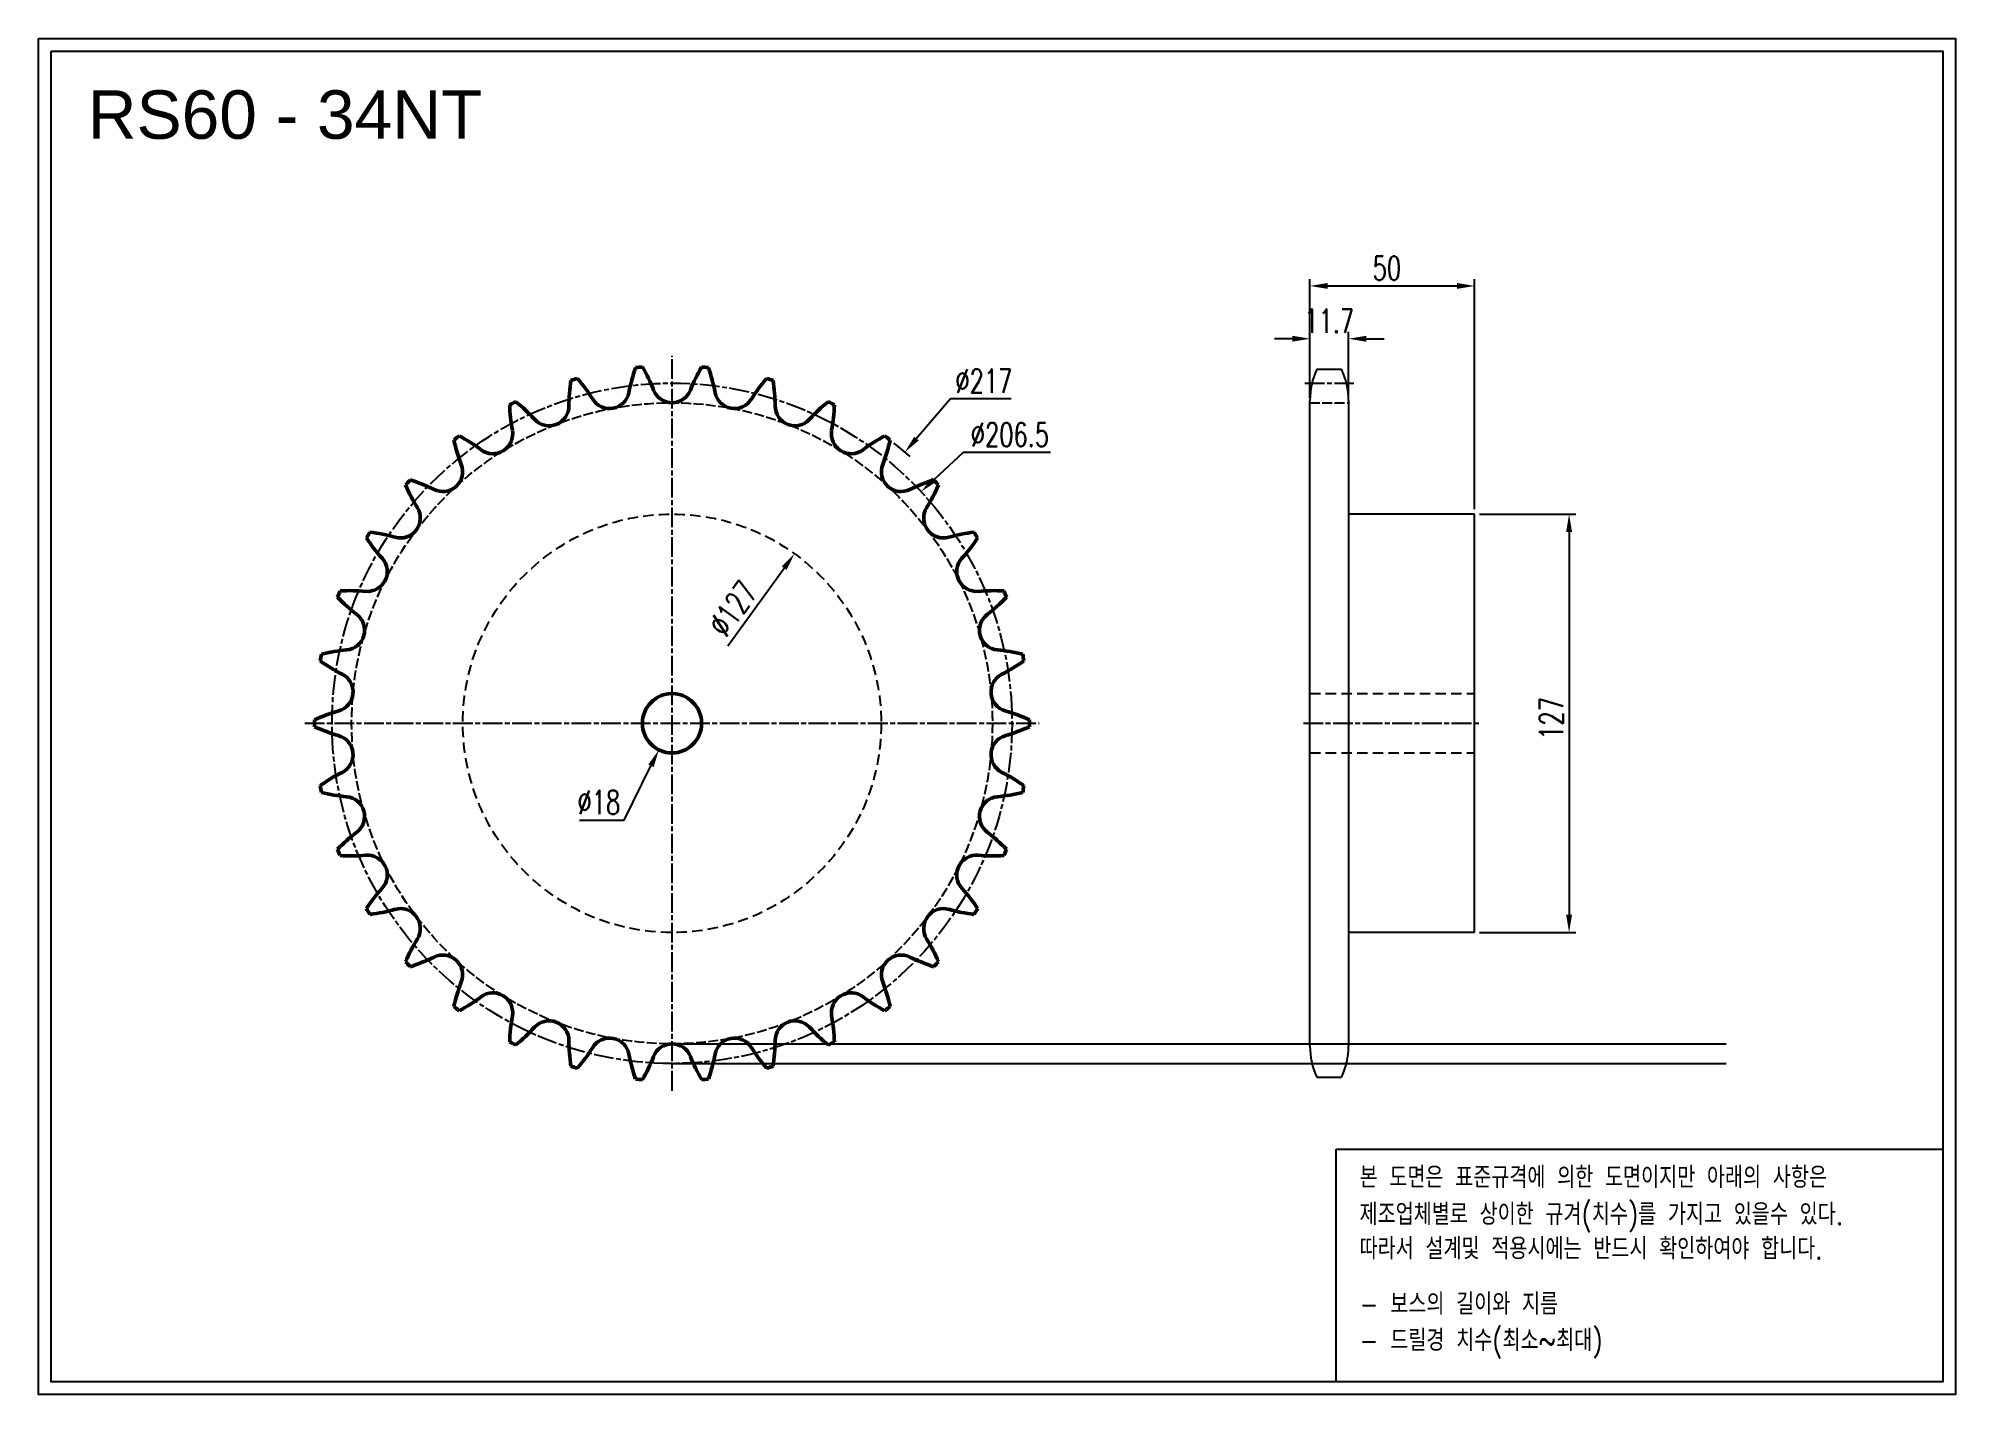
# Model space of a CAD drawing. Header units: millimetres. Extents: x 26494 to 27076, y 908 to 1320.
import ezdxf

# ---------------------------------------------------------------- set-up
doc = ezdxf.new("R2010")
doc.units = ezdxf.units.MM
for name, pattern in [('AM_ISO02W050', [7.5, 6, -1.5]), ('AM_ISO02W050x2', [3.75, 3, -0.75]), ('AM_ISO08W050', [18, 12, -1.5, 3, -1.5]), ('AM_ISO08W050x2', [9, 6, -0.75, 1.5, -0.75]), ('HIDDEN', [9.525, 6.35, -3.175])]:
    doc.linetypes.add(name, pattern=pattern)
for name, color, linetype, lineweight in [('AM_0N', 7, 'Continuous', 50), ('AM_3N', 6, 'AM_ISO02W050', 25), ('AM_7', 4, 'AM_ISO08W050', 25), ('AM_7N', 4, 'AM_ISO08W050', 25)]:
    doc.layers.add(name, color=color, linetype=linetype, lineweight=lineweight)
doc.layers.add('HL', color=2, linetype='HIDDEN')
doc.layers.add('S-DIM', color=7, linetype='Continuous')
doc.styles.add('HAN', font='ROMANS.shx', dxfattribs={"width": 0.7, "bigfont": 'whgtxt.shx'})
doc.styles.add('HSG', font='SIMPLEX.shx', dxfattribs={"width": 0.7, "bigfont": 'HSG.shx'})
doc.styles.get("Standard").update_dxf_attribs({"font": 'arial.ttf'})
doc.dimstyles.new('APP16', dxfattribs={"dimscale": 3, "dimtxt": 2.4, "dimasz": 1.8, "dimexe": 0.7, "dimexo": 0.5, "dimgap": 0.6, "dimtad": 1, "dimtoh": 1, "dimdec": 1, "dimrnd": 0.01, "dimzin": 9, "dimdsep": 46, "dimtxsty": 'HSG', "dimcen": 0, "dimclrd": 1, "dimclre": 1, "dimclrt": 256, "dimazin": 2, "dimtp": 1, "dimtm": 1, "dimtfac": 0.5, "dimtdec": 1, "dimtofl": 0, "dimtmove": 0, "dimatfit": 3, "dimfxl": 0, "dimtvp": 1, "dimtolj": 2, "dimlwd": -1, "dimlwe": -1, "dimarcsym": 0})

# ---------------------------------------------------------------- blocks, each defined once
blk = doc.blocks.new('*D1')
at = {"layer": 'Defpoints', "color": 0, "transparency": 16777216}
for p in [(26723.84, 1163.58), (26649.44, 1060.65)]:
    blk.add_point(p, dxfattribs=at)
at = {"layer": 'S-DIM', "color": 1, "transparency": 16777216}
blk.add_line((26703.61, 1135.59), (26720.68, 1159.2), dxfattribs=at)
blk.add_solid([(26719.95, 1159.73), (26721.41, 1158.67), (26723.84, 1163.58)], dxfattribs=at)
at = {"layer": 'S-DIM', "transparency": 16777216, "insert": (26705.14, 1146.92), "char_height": 7.2, "attachment_point": 5, "rotation": 54.13986, "style": 'HSG'}
blk.add_mtext('\\A2;∅127', dxfattribs=at)
blk = doc.blocks.new('*D2')
at = {"layer": 'Defpoints', "color": 0, "transparency": 16777216}
for p in [(26757.34, 1194.42), (26615.94, 1029.81)]:
    blk.add_point(p, dxfattribs=at)
at = {"layer": 'S-DIM', "color": 1, "transparency": 16777216}
for p, q in [((26771.24, 1210.6), (26760.86, 1198.52)), ((26789.6, 1210.6), (26771.24, 1210.6))]:
    blk.add_line(p, q, dxfattribs=at)
blk.add_arc((26686.64, 1112.11), 108.51, 48.22763, 51.60308, dxfattribs=at)
blk.add_solid([(26760.18, 1199.1), (26761.55, 1197.93), (26757.34, 1194.42)], dxfattribs=at)
at = {"layer": 'S-DIM', "transparency": 16777216, "insert": (26781.32, 1216), "char_height": 7.2, "attachment_point": 5, "style": 'HSG'}
blk.add_mtext('\\A2;∅217', dxfattribs=at)
blk = doc.blocks.new('*D3')
at = {"layer": 'Defpoints', "color": 0, "transparency": 16777216}
for p in [(26762.26, 1182.39), (26611.02, 1041.84)]:
    blk.add_point(p, dxfattribs=at)
at = {"layer": 'S-DIM', "color": 1, "transparency": 16777216}
for p, q in [((26775.08, 1194.29), (26766.22, 1186.06)), ((26801.6, 1194.29), (26775.08, 1194.29))]:
    blk.add_line(p, q, dxfattribs=at)
blk.add_solid([(26765.61, 1186.72), (26766.83, 1185.4), (26762.26, 1182.39)], dxfattribs=at)
at = {"layer": 'S-DIM', "transparency": 16777216, "insert": (26789.24, 1199.69), "char_height": 7.2, "attachment_point": 5, "style": 'HSG'}
blk.add_mtext('\\A2;∅206.5', dxfattribs=at)
blk = doc.blocks.new('*D4')
at = {"layer": 'Defpoints', "color": 0, "transparency": 16777216}
for p in [(26892.03, 1228.82), (26880.33, 1210.05), (26892.03, 1210.05)]:
    blk.add_point(p, dxfattribs=at)
at = {"layer": 'S-DIM', "color": 1, "transparency": 16777216}
for p, q in [((26874.93, 1228.82), (26869.53, 1228.82)), ((26880.33, 1211.55), (26880.33, 1230.92)), ((26892.03, 1211.55), (26892.03, 1230.92)), ((26897.43, 1228.82), (26902.83, 1228.82))]:
    blk.add_line(p, q, dxfattribs=at)
for points in [[(26874.93, 1229.72), (26874.93, 1227.92), (26880.33, 1228.82)], [(26897.43, 1229.72), (26897.43, 1227.92), (26892.03, 1228.82)]]:
    blk.add_solid(points, dxfattribs=at)
at = {"layer": 'S-DIM', "transparency": 16777216, "insert": (26886.18, 1234.22), "char_height": 7.2, "attachment_point": 5, "style": 'HSG'}
blk.add_mtext('\\A2;11.7', dxfattribs=at)
blk = doc.blocks.new('*D5')
at = {"layer": 'Defpoints', "color": 0, "transparency": 16777216}
for p in [(26930.33, 1244.84), (26880.33, 1209.39), (26930.33, 1175.61)]:
    blk.add_point(p, dxfattribs=at)
at = {"layer": 'S-DIM', "color": 1, "transparency": 16777216}
for p, q in [((26880.33, 1210.89), (26880.33, 1246.94)), ((26930.33, 1177.11), (26930.33, 1246.94)), ((26885.73, 1244.84), (26924.93, 1244.84))]:
    blk.add_line(p, q, dxfattribs=at)
for points in [[(26885.73, 1245.74), (26885.73, 1243.94), (26880.33, 1244.84)], [(26924.93, 1245.74), (26924.93, 1243.94), (26930.33, 1244.84)]]:
    blk.add_solid(points, dxfattribs=at)
at = {"layer": 'S-DIM', "transparency": 16777216, "insert": (26903.68, 1250.24), "char_height": 7.2, "attachment_point": 5, "style": 'HSG'}
blk.add_mtext('\\A2;50', dxfattribs=at)
blk = doc.blocks.new('*D6')
at = {"layer": 'Defpoints', "color": 0, "transparency": 16777216}
for p in [(26930.33, 1175.61), (26930.33, 1048.61), (26959, 1048.61)]:
    blk.add_point(p, dxfattribs=at)
at = {"layer": 'S-DIM', "color": 1, "transparency": 16777216}
for p, q in [((26931.83, 1175.61), (26961.1, 1175.61)), ((26959, 1170.21), (26959, 1054.01)), ((26931.83, 1048.61), (26961.1, 1048.61))]:
    blk.add_line(p, q, dxfattribs=at)
for points in [[(26958.1, 1170.21), (26959.9, 1170.21), (26959, 1175.61)], [(26958.1, 1054.01), (26959.9, 1054.01), (26959, 1048.61)]]:
    blk.add_solid(points, dxfattribs=at)
at = {"layer": 'S-DIM', "transparency": 16777216, "insert": (26953.6, 1113.6), "char_height": 7.2, "attachment_point": 5, "rotation": 90, "style": 'HSG'}
blk.add_mtext('\\A2;127', dxfattribs=at)
blk = doc.blocks.new('*D7')
at = {"layer": 'Defpoints', "color": 0, "transparency": 16777216}
for p in [(26690.63, 1120.18), (26682.65, 1104.05)]:
    blk.add_point(p, dxfattribs=at)
at = {"layer": 'S-DIM', "color": 1, "transparency": 16777216}
for p, q in [((26672.11, 1082.76), (26680.25, 1099.21)), ((26658.55, 1082.76), (26672.11, 1082.76))]:
    blk.add_line(p, q, dxfattribs=at)
blk.add_solid([(26679.45, 1099.61), (26681.06, 1098.81), (26682.65, 1104.05)], dxfattribs=at)
at = {"layer": 'S-DIM', "transparency": 16777216, "insert": (26664.43, 1088.16), "char_height": 7.2, "attachment_point": 5, "style": 'HSG'}
blk.add_mtext('\\A2;∅18', dxfattribs=at)

msp = doc.modelspace()

# ---------------------------------------------------------------- linework, layer by layer
for p, q in [((26882.42, 1219.55), (26889.95, 1219.55)), ((26880.33, 1014.18), (26880.33, 1210.05)), ((26892.03, 1210.05), (26892.03, 1014.18)), ((26930.33, 1175.61), (26892.03, 1175.61)), ((26930.33, 1048.61), (26930.33, 1175.61)), ((26930.33, 1048.61), (26892.03, 1048.61)), ((26686.64, 1014.84), (27006.68, 1014.84)), ((26686.64, 1008.88), (27006.68, 1008.88)), ((26882.42, 1004.68), (26889.95, 1004.68))]:
    msp.add_line(p, q)
for points in [[(26494.25, 1319.98), (27076.37, 1319.98), (27076.37, 908.38), (26494.25, 908.38)], [(26498.17, 1316.06), (27072.45, 1316.06), (27072.45, 912.3), (26498.17, 912.3)]]:
    msp.add_lwpolyline(points, close=True)
at = {"color": 6}
msp.add_lwpolyline([(26888.26, 982.86), (27072.45, 982.86), (27072.45, 912.3), (26888.26, 912.3)], close=True, dxfattribs=at)
for centre, start, end in [((26903.03, 1210.05), 155.25994, 180), ((26869.33, 1210.05), 0, 24.74006), ((26903.03, 1014.18), 180, 204.74006), ((26869.33, 1014.18), 335.25994, 0)]:
    msp.add_arc(centre, 22.7, start, end)
at = {"layer": 'AM_0N'}
msp.add_circle((26686.64, 1112.11), 9, dxfattribs=at)
for centre, radius, start, end in [((26686.64, 1112.11), 108.51, 105.33631, 106.42839), ((26618.88, 1183.27), 51.45, 31.91176, 40.60574), ((26724.12, 1202.94), 51.45, 160.57073, 169.26471), ((26686.64, 1112.11), 108.51, 94.74808, 95.84016), ((26633.11, 1194.51), 51.45, 21.32353, 30.0175), ((26740.17, 1194.51), 51.45, 149.9825, 158.67647), ((26686.64, 1112.11), 108.51, 84.15984, 85.25192), ((26649.16, 1202.94), 51.45, 10.73529, 19.42927), ((26754.4, 1183.27), 51.45, 139.39426, 148.08824), ((26686.64, 1112.11), 108.51, 73.57161, 74.66369), ((26706.79, 1208.28), 51.45, 171.15897, 179.85294), ((26667.66, 1213.65), 6.01, 211.91176, 349.26471), ((26686.64, 1215.41), 6.01, 201.32353, 338.67647), ((26705.62, 1213.65), 6.01, 190.73529, 328.08824), ((26666.49, 1208.28), 51.45, 0.14706, 8.84103), ((26686.64, 1112.11), 108.51, 115.92455, 117.01663), ((26688.78, 1210.35), 51.45, 181.7472, 190.44118), ((26606.96, 1169.61), 51.45, 42.5, 51.19397), ((26649.33, 1208.43), 6.01, 222.5, 359.85294), ((26723.95, 1208.43), 6.01, 180.14706, 317.5), ((26766.32, 1169.61), 51.45, 128.80603, 137.5), ((26686.64, 1112.11), 108.51, 62.98337, 64.07545), ((26684.5, 1210.35), 51.45, 349.55882, 358.2528), ((26686.64, 1112.11), 108.51, 126.51279, 127.60486), ((26597.75, 1153.99), 51.45, 53.08824, 61.78221), ((26632.26, 1199.93), 6.01, 233.08824, 10.44118), ((26741.02, 1199.93), 6.01, 169.55882, 306.91176), ((26775.53, 1153.99), 51.45, 118.21779, 126.91176), ((26686.64, 1112.11), 108.51, 52.39514, 53.48721), ((26670.69, 1209.07), 51.45, 192.33544, 201.02941), ((26702.59, 1209.07), 51.45, 338.97059, 347.66456), ((26617.05, 1188.45), 6.01, 243.67647, 21.02941), ((26756.23, 1188.45), 6.01, 158.97059, 296.32353), ((26686.64, 1112.11), 108.51, 137.10102, 138.1931), ((26653.15, 1204.49), 51.45, 202.92367, 211.61765), ((26591.57, 1136.94), 51.45, 63.67647, 72.37044), ((26781.71, 1136.94), 51.45, 107.62956, 116.32353), ((26720.13, 1204.49), 51.45, 328.38235, 337.07633), ((26686.64, 1112.11), 108.51, 41.8069, 42.89898), ((26604.21, 1174.36), 6.01, 254.26471, 31.61765), ((26769.07, 1174.36), 6.01, 148.38235, 285.73529), ((26686.64, 1112.11), 108.51, 147.68926, 148.78133), ((26588.63, 1119.05), 51.45, 74.26471, 82.95868), ((26784.65, 1119.05), 51.45, 97.04132, 105.73529), ((26686.64, 1112.11), 108.51, 31.21867, 32.31074), ((26636.74, 1196.76), 51.45, 213.51191, 222.20588), ((26736.54, 1196.76), 51.45, 317.79412, 326.48809), ((26594.18, 1158.16), 6.01, 264.85294, 42.20588), ((26779.1, 1158.16), 6.01, 137.79412, 275.14706), ((26686.64, 1112.11), 108.51, 158.27749, 159.36957), ((26622.04, 1186.15), 51.45, 224.10015, 232.79412), ((26589.02, 1100.92), 51.45, 84.85294, 93.54691), ((26784.26, 1100.92), 51.45, 86.45309, 95.14706), ((26751.24, 1186.15), 51.45, 307.20588, 315.89985), ((26686.64, 1112.11), 108.51, 20.63043, 21.72251), ((26587.29, 1140.38), 6.01, 275.44118, 52.79412), ((26785.99, 1140.38), 6.01, 127.20588, 264.55882), ((26686.64, 1112.11), 108.51, 168.86573, 169.9578), ((26609.54, 1173.02), 51.45, 234.68838, 243.38235), ((26592.74, 1083.18), 51.45, 95.44118, 104.13515), ((26780.54, 1083.18), 51.45, 75.86485, 84.55882), ((26763.74, 1173.02), 51.45, 296.61765, 305.31162), ((26686.64, 1112.11), 108.51, 10.0422, 11.13427), ((26583.79, 1121.65), 6.01, 286.02941, 63.38235), ((26789.49, 1121.65), 6.01, 116.61765, 253.97059), ((26686.64, 1112.11), 108.51, 179.45396, 180.54604), ((26599.66, 1066.41), 51.45, 106.02941, 114.72338), ((26773.62, 1066.41), 51.45, 65.27662, 73.97059), ((26686.64, 1112.11), 108.51, 359.45396, 0.54604), ((26599.66, 1157.82), 51.45, 245.27662, 253.97059), ((26583.79, 1102.58), 6.01, 296.61765, 73.97059), ((26789.49, 1102.58), 6.01, 106.02941, 243.38235), ((26773.62, 1157.82), 51.45, 286.02941, 294.72338), ((26609.54, 1051.21), 51.45, 116.61765, 125.31162), ((26763.74, 1051.21), 51.45, 54.68838, 63.38235), ((26686.64, 1112.11), 108.51, 190.0422, 191.13427), ((26592.74, 1141.05), 51.45, 255.86485, 264.55882), ((26587.29, 1083.85), 6.01, 307.20588, 84.55882), ((26785.99, 1083.85), 6.01, 95.44118, 232.79412), ((26780.54, 1141.05), 51.45, 275.44118, 284.13515), ((26686.64, 1112.11), 108.51, 348.86573, 349.9578), ((26622.04, 1038.08), 51.45, 127.20588, 135.89985), ((26751.24, 1038.08), 51.45, 44.10015, 52.79412), ((26686.64, 1112.11), 108.51, 200.63043, 201.72251), ((26589.02, 1123.31), 51.45, 266.45309, 275.14706), ((26594.18, 1066.07), 6.01, 317.79412, 95.14706), ((26779.1, 1066.07), 6.01, 84.85294, 222.20588), ((26784.26, 1123.31), 51.45, 264.85294, 273.54691), ((26686.64, 1112.11), 108.51, 338.27749, 339.36957), ((26636.74, 1027.47), 51.45, 137.79412, 146.48809), ((26736.54, 1027.47), 51.45, 33.51191, 42.20588), ((26686.64, 1112.11), 108.51, 211.21867, 212.31074), ((26588.63, 1105.18), 51.45, 277.04132, 285.73529), ((26604.21, 1049.87), 6.01, 328.38235, 105.73529), ((26769.07, 1049.87), 6.01, 74.26471, 211.61765), ((26784.65, 1105.18), 51.45, 254.26471, 262.95868), ((26686.64, 1112.11), 108.51, 327.68926, 328.78133), ((26653.15, 1019.74), 51.45, 148.38235, 157.07633), ((26720.13, 1019.74), 51.45, 22.92367, 31.61765), ((26686.64, 1112.11), 108.51, 221.8069, 222.89898), ((26591.57, 1087.29), 51.45, 287.62956, 296.32353), ((26617.05, 1035.78), 6.01, 338.97059, 116.32353), ((26756.23, 1035.78), 6.01, 63.67647, 201.02941), ((26781.71, 1087.29), 51.45, 243.67647, 252.37044), ((26686.64, 1112.11), 108.51, 317.10102, 318.1931), ((26670.69, 1015.16), 51.45, 158.97059, 167.66456), ((26702.59, 1015.16), 51.45, 12.33544, 21.02941), ((26686.64, 1112.11), 108.51, 232.39514, 233.48721), ((26597.75, 1070.24), 51.45, 298.21779, 306.91176), ((26632.26, 1024.3), 6.01, 349.55882, 126.91176), ((26741.02, 1024.3), 6.01, 53.08824, 190.44118), ((26775.53, 1070.24), 51.45, 233.08824, 241.78221), ((26686.64, 1112.11), 108.51, 306.51279, 307.60486), ((26688.78, 1013.88), 51.45, 169.55882, 178.2528), ((26606.96, 1054.62), 51.45, 308.80603, 317.5), ((26649.33, 1015.8), 6.01, 0.14706, 137.5), ((26723.95, 1015.8), 6.01, 42.5, 179.85294), ((26766.32, 1054.62), 51.45, 222.5, 231.19397), ((26684.5, 1013.88), 51.45, 1.7472, 10.44118), ((26686.64, 1112.11), 108.51, 242.98337, 244.07545), ((26706.79, 1015.95), 51.45, 180.14706, 188.84103), ((26618.88, 1040.96), 51.45, 319.39426, 328.08824), ((26667.66, 1010.58), 6.01, 10.73529, 148.08824), ((26686.64, 1008.82), 6.01, 21.32353, 158.67647), ((26705.62, 1010.58), 6.01, 31.91176, 169.26471), ((26754.4, 1040.96), 51.45, 211.91176, 220.60574), ((26666.49, 1015.95), 51.45, 351.15897, 359.85294), ((26686.64, 1112.11), 108.51, 295.92455, 297.01663), ((26686.64, 1112.11), 108.51, 253.57161, 254.66369), ((26724.12, 1021.29), 51.45, 190.73529, 199.42927), ((26633.11, 1029.72), 51.45, 329.9825, 338.67647), ((26740.17, 1029.72), 51.45, 201.32353, 210.0175), ((26649.16, 1021.29), 51.45, 340.57073, 349.26471), ((26686.64, 1112.11), 108.51, 285.33631, 286.42839), ((26686.64, 1112.11), 108.51, 264.15984, 265.25192), ((26686.64, 1112.11), 108.51, 274.74808, 275.84016)]:
    msp.add_arc(centre, radius, start, end, dxfattribs=at)
at = {"layer": 'AM_3N', "linetype": 'AM_ISO02W050x2'}
for p, q in [((26880.33, 1209.39), (26892.03, 1209.39)), ((26880.33, 1014.84), (26892.03, 1014.84))]:
    msp.add_line(p, q, dxfattribs=at)
msp.add_circle((26686.64, 1112.11), 97.28, dxfattribs=at)
at = {"layer": 'AM_7', "linetype": 'AM_ISO08W050x2'}
msp.add_circle((26686.64, 1112.11), 103.23, dxfattribs=at)
at = {"layer": 'AM_7N', "linetype": 'AM_ISO08W050x2'}
for p, q in [((26686.64, 1000.61), (26686.64, 1223.62)), ((26878.77, 1215.35), (26893.6, 1215.35)), ((26575.13, 1112.11), (26798.15, 1112.11)), ((26878.33, 1112.11), (26932.33, 1112.11)), ((26878.77, 1008.88), (26893.6, 1008.88))]:
    msp.add_line(p, q, dxfattribs=at)
at = {"layer": 'HL', "ltscale": 0.5}
for p, q in [((26880.33, 1121.11), (26930.33, 1121.11)), ((26880.33, 1103.11), (26930.33, 1103.11))]:
    msp.add_line(p, q, dxfattribs=at)
msp.add_circle((26686.64, 1112.11), 63.5, dxfattribs=at)

# ---------------------------------------------------------------- texts
msp.add_text('RS60 - 34NT', height=14.7).set_placement((26509.24, 1289.5))
at = {"color": 6, "style": 'HAN', "width": 0.8}
for s, p in [('본 도면은 표준규격에 의한 도면이지만 아래의 사항은', (26895.39, 971.1)), ('제조업체별로 상이한 규겨(치수)를 가지고 있을수 있다.', (26895.39, 959.88)), ('따라서 설계및 적용시에는 반드시 확인하여야 합니다.', (26895.39, 949.45)), ('- 보스의 길이와 지름', (26895.39, 932.66)), ('- 드릴경 치수(최소~최대)', (26895.39, 921.63))]:
    msp.add_text(s, height=6.4761, dxfattribs=at).set_placement(p)

# ---------------------------------------------------------------- dimensions: what is measured, and where the dimension line sits
at = {"layer": 'S-DIM', "color": 1}
for base, p1, p2, picture, middle in [((26930.33, 1244.84), (26880.33, 1209.39), (26930.33, 1175.61), '*D5', (26903.68, 1244.84)), ((26892.03, 1228.82), (26880.33, 1210.05), (26892.03, 1210.05), '*D4', (26886.18, 1228.82))]:
    dim = msp.add_linear_dim(base=base, p1=p1, p2=p2, dimstyle='APP16', dxfattribs=at)
    dim.commit()
    dim.dimension.update_dxf_attribs({"geometry": picture, "text_midpoint": middle, "dimtype": 128})
for p1, p2, picture, middle in [((26615.94, 1029.81), (26757.34, 1194.42), '*D2', (26781.32, 1210.6)), ((26611.02, 1041.84), (26762.26, 1182.39), '*D3', (26789.24, 1194.29))]:
    dim = msp.add_diameter_dim_2p(p1=p1, p2=p2, dimstyle='APP16', dxfattribs=at)
    dim.commit()
    dim.dimension.update_dxf_attribs({"geometry": picture, "text_midpoint": middle, "dimtype": 131})
dim = msp.add_linear_dim(base=(26959, 1048.61), p1=(26930.33, 1175.61), p2=(26930.33, 1048.61), angle=90, dimstyle='APP16', dxfattribs=at)
dim.commit()
dim.dimension.update_dxf_attribs({"geometry": '*D6', "text_midpoint": (26959, 1113.6), "dimtype": 128})
at = {"layer": 'S-DIM'}
for p1, p2, picture, middle in [((26649.44, 1060.65), (26723.84, 1163.58), '*D1', (26709.51, 1143.76)), ((26690.63, 1120.18), (26682.65, 1104.05), '*D7', (26664.43, 1082.76))]:
    dim = msp.add_diameter_dim_2p(p1=p1, p2=p2, dimstyle='APP16', dxfattribs=at)
    dim.commit()
    dim.dimension.update_dxf_attribs({"geometry": picture, "text_midpoint": middle, "dimtype": 131})

doc.saveas('drawing.dxf')
